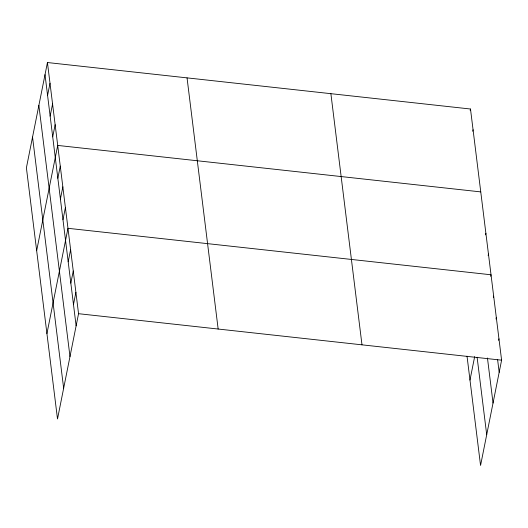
<?xml version="1.0" encoding="UTF-8"?>
<svg xmlns="http://www.w3.org/2000/svg" width="528" height="528" viewBox="0 0 528 528"><rect width="100%" height="100%" fill="white"/><g stroke="black" fill="none" stroke-linecap="round" stroke-linejoin="round"><path stroke-width="0.79" d="M47.441 62.535L26.4 167.825L57.506 418.988L78.547 313.698L47.441 62.535L470.494 109.012L501.6 360.175L480.559 465.465L467.023 356.156M47.579 95.396L50.008 83.259M50.147 116.114L52.569 103.983M52.714 136.838L55.136 124.7M36.663 250.708L57.704 145.424L480.757 191.895M57.842 178.279L60.271 166.142M60.41 198.997L62.839 186.866M62.977 219.721L65.406 207.583M46.933 333.597L67.967 228.307L491.027 274.778L490.723 276.296M68.191 261.789L70.613 249.652M70.831 283.14L73.26 271.003M73.478 304.491L75.9 292.354M470.191 110.53L470.494 109.012M472.758 131.248L473.062 129.73M485.588 234.854L485.892 233.336M488.156 255.572L488.459 254.06M469.986 380.068L474.672 356.605M493.363 297.647L493.667 296.129M496.01 318.991L496.313 317.473M498.65 340.342L498.953 338.824M78.547 313.698L501.6 360.175M497.607 359.66L499.178 372.313M487.45 357.977L493.033 403.049M477.107 357.232L486.704 434.722M330.884 93.674L361.99 344.837M187.044 77.873L218.156 329.036M45.012 74.672L76.118 325.835M38.874 105.415L69.98 356.578M32.545 137.089L63.65 388.252"/></g></svg>
